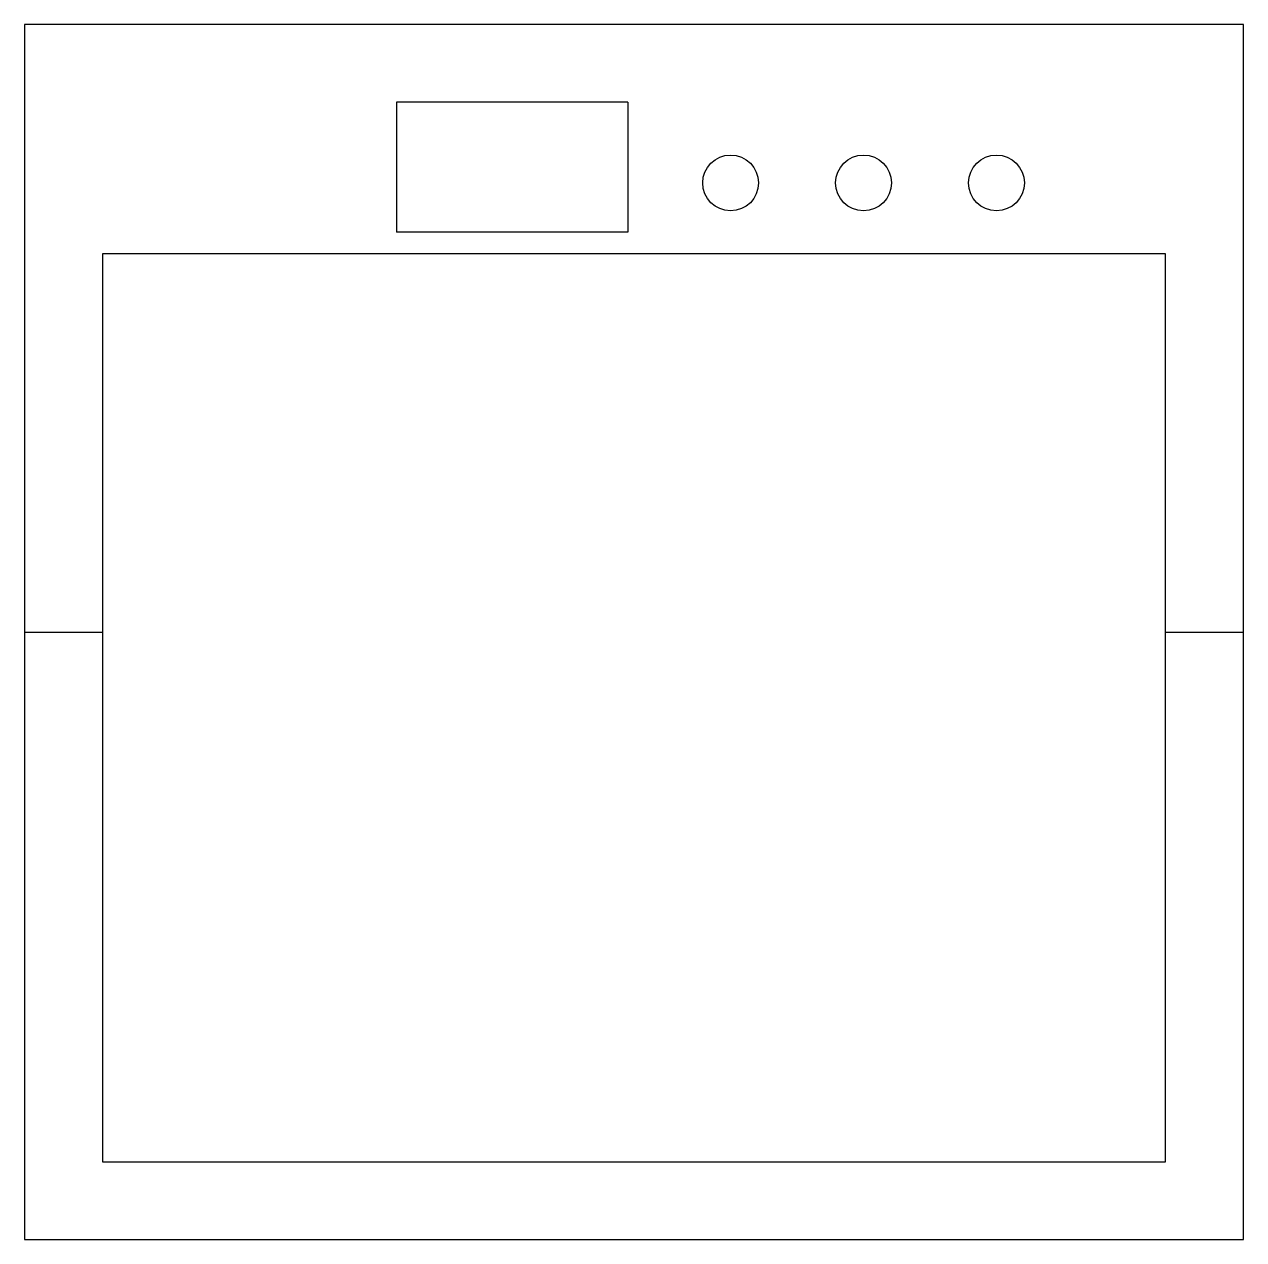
# Model space of a CAD drawing. Header units: millimetres. Extents: x 12 to 186, y 5 to 179.
import ezdxf

# ---------------------------------------------------------------- set-up
doc = ezdxf.new("R2010")
doc.units = ezdxf.units.MM
doc.header["$MEASUREMENT"] = 0
doc.layers.add('Wood', color=7, linetype='Continuous')

msp = doc.modelspace()

# ---------------------------------------------------------------- linework, layer by layer
for p, q in [((11.6, 92.17), (22.78, 92.17)), ((175.17, 92.17), (186.35, 92.17))]:
    msp.add_line(p, q)
at = {"layer": 'Wood'}
for p, q in [((186.35, 179.3), (11.6, 179.3)), ((11.6, 179.3), (11.6, 5.05)), ((186.35, 5.05), (186.35, 179.3)), ((98.08, 168.12), (64.94, 168.12)), ((64.94, 168.12), (64.94, 149.51)), ((98.08, 168.12), (98.08, 149.51)), ((98.08, 149.51), (64.94, 149.51)), ((98.08, 146.4), (22.78, 146.4)), ((22.78, 146.4), (22.78, 16.23)), ((175.17, 146.4), (98.08, 146.4)), ((175.17, 16.23), (175.17, 146.4)), ((22.78, 16.23), (175.17, 16.23)), ((11.6, 5.05), (186.35, 5.05))]:
    msp.add_line(p, q, dxfattribs=at)
for centre in [(112.82, 156.56), (131.87, 156.56), (150.92, 156.56)]:
    msp.add_circle(centre, 4, dxfattribs=at)

doc.saveas('drawing.dxf')
